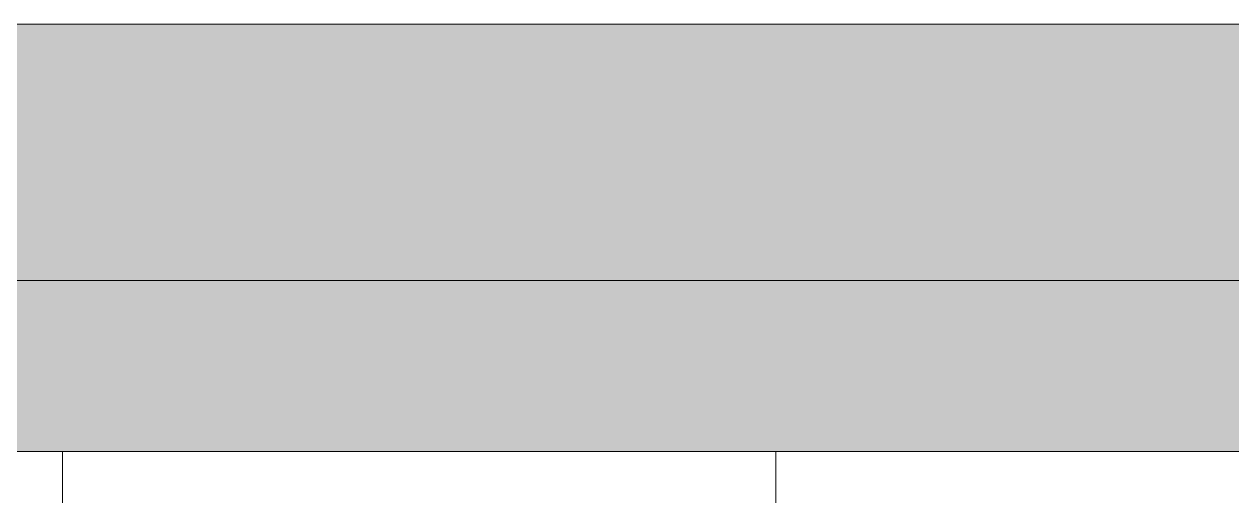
# Model space of a CAD drawing. Header units: inches. Extents: x 4017 to 5703, y -944 to 2840.
# Drawn here: x 4243.15 to 4251.61, y 1832.79 to 1836.1 of the extents above; entities that cross this region are included whole.
import ezdxf

# ---------------------------------------------------------------- set-up
doc = ezdxf.new("R2010")
doc.units = ezdxf.units.IN
doc.header["$MEASUREMENT"] = 0
doc.layers.get('0').update_dxf_attribs({"color": 5})
for name, color, linetype, lineweight in [('1 - bed panels', 170, 'Continuous', 9), ('1 - plaster', 1, 'Continuous', 9), ('1 - subStructural - Bearing', 132, 'Continuous', 9)]:
    doc.layers.add(name, color=color, linetype=linetype, lineweight=lineweight)
doc.layers.add('A-dim-work', color=8, linetype='Continuous')

# ---------------------------------------------------------------- blocks, each defined once
blk = doc.blocks.new('bed panel')
at = {"layer": '1 - bed panels', "true_color": 0x334acc}
h = blk.add_hatch(dxfattribs=at)
h.set_pattern_fill('DOTS', color=162, scale=0.1, angle=45, style=0)
h.set_pattern_definition([(45, (-2354.48499, -280.70376), (-0.056126601, 0.168379802), [0, -0.15875])])
h.paths.add_polyline_path([(3.3896, 102.9981), (102.2041, 102.9981), (102.2041, 101.7981), (3.3895, 101.799)])
at = {"layer": '1 - bed panels', "true_color": 0xc2c2c2}
h = blk.add_hatch(dxfattribs=at)
h.set_pattern_fill('LINE', color=9, scale=1.575, angle=-90)
h.set_pattern_definition([(270, (-6928.7526, -5114.3626), (5.000625, -2e-15), [])])
edge = h.paths.add_edge_path()
edge.add_line((1.199, 0.0002), (6.0901, 0.0002))
edge.add_line((6.0901, 0.0002), (6.0901, 10.6638))
edge.add_line((6.0901, 10.6638), (8.499, 13.0958))
edge.add_line((8.499, 13.0958), (29.7299, 13.0958))
edge.add_line((29.7299, 13.0958), (27.7299, 15.0958))
edge.add_line((27.7299, 15.0958), (27.7387, 20.4533))
edge.add_line((27.7387, 20.4533), (29.7299, 23.0958))
edge.add_line((29.7299, 23.0958), (75.1845, 23.0958))
edge.add_line((75.1845, 23.0958), (77.1845, 21.0958))
edge.add_line((77.1845, 21.0958), (77.1845, 15.0958))
edge.add_line((77.1845, 15.0958), (75.1845, 13.0958))
edge.add_line((75.1845, 13.0958), (95.6869, 13.0958))
edge.add_line((95.6869, 13.0958), (97.6869, 11.0958))
edge.add_line((97.6869, 11.0958), (97.6869, 0.0002))
edge.add_line((97.6869, 0.0002), (102.0041, 0.0002))
edge.add_line((102.0041, 0.0002), (102.0041, 101.7981))
edge.add_line((102.0041, 101.7981), (1.2, 101.7989))
edge.add_line((1.2, 101.7989), (1.3411, 0.0019))
at = {"layer": '1 - bed panels'}
blk.add_lwpolyline([(3.3896, 102.9981), (102.2041, 102.9981), (102.2041, 101.7981), (3.3895, 101.799), (3.3896, 102.9981)], dxfattribs=at)
blk = doc.blocks.new('upwall2')
at = {"layer": '1 - plaster', "true_color": 0xe0a352}
blk.add_hatch(color=33, dxfattribs=at).paths.add_polyline_path([(-289.7992, -1.8), (-289.8012, 0), (-1.1988, 0), (-1.2015, -1.8)])
at = {"layer": '1 - plaster'}
blk.add_lwpolyline([(-1.2002, 0), (-1.2002, -1.8), (-289.7999, -1.8), (-289.8005, 0), (-1.2002, 0)], dxfattribs=at)
at = {"layer": '1 - subStructural - Bearing'}
blk.add_line((-193.6029, 0), (-103.5267, 0), dxfattribs=at)

msp = doc.modelspace()

# ---------------------------------------------------------------- block references
msp.add_blockref('upwall2', (4438.1705, 1836.0967))
at = {"layer": 'A-dim-work', "xscale": -1}
msp.add_blockref('bed panel', (4340.5743, 1731.2987), dxfattribs=at)

doc.saveas('drawing.dxf')
